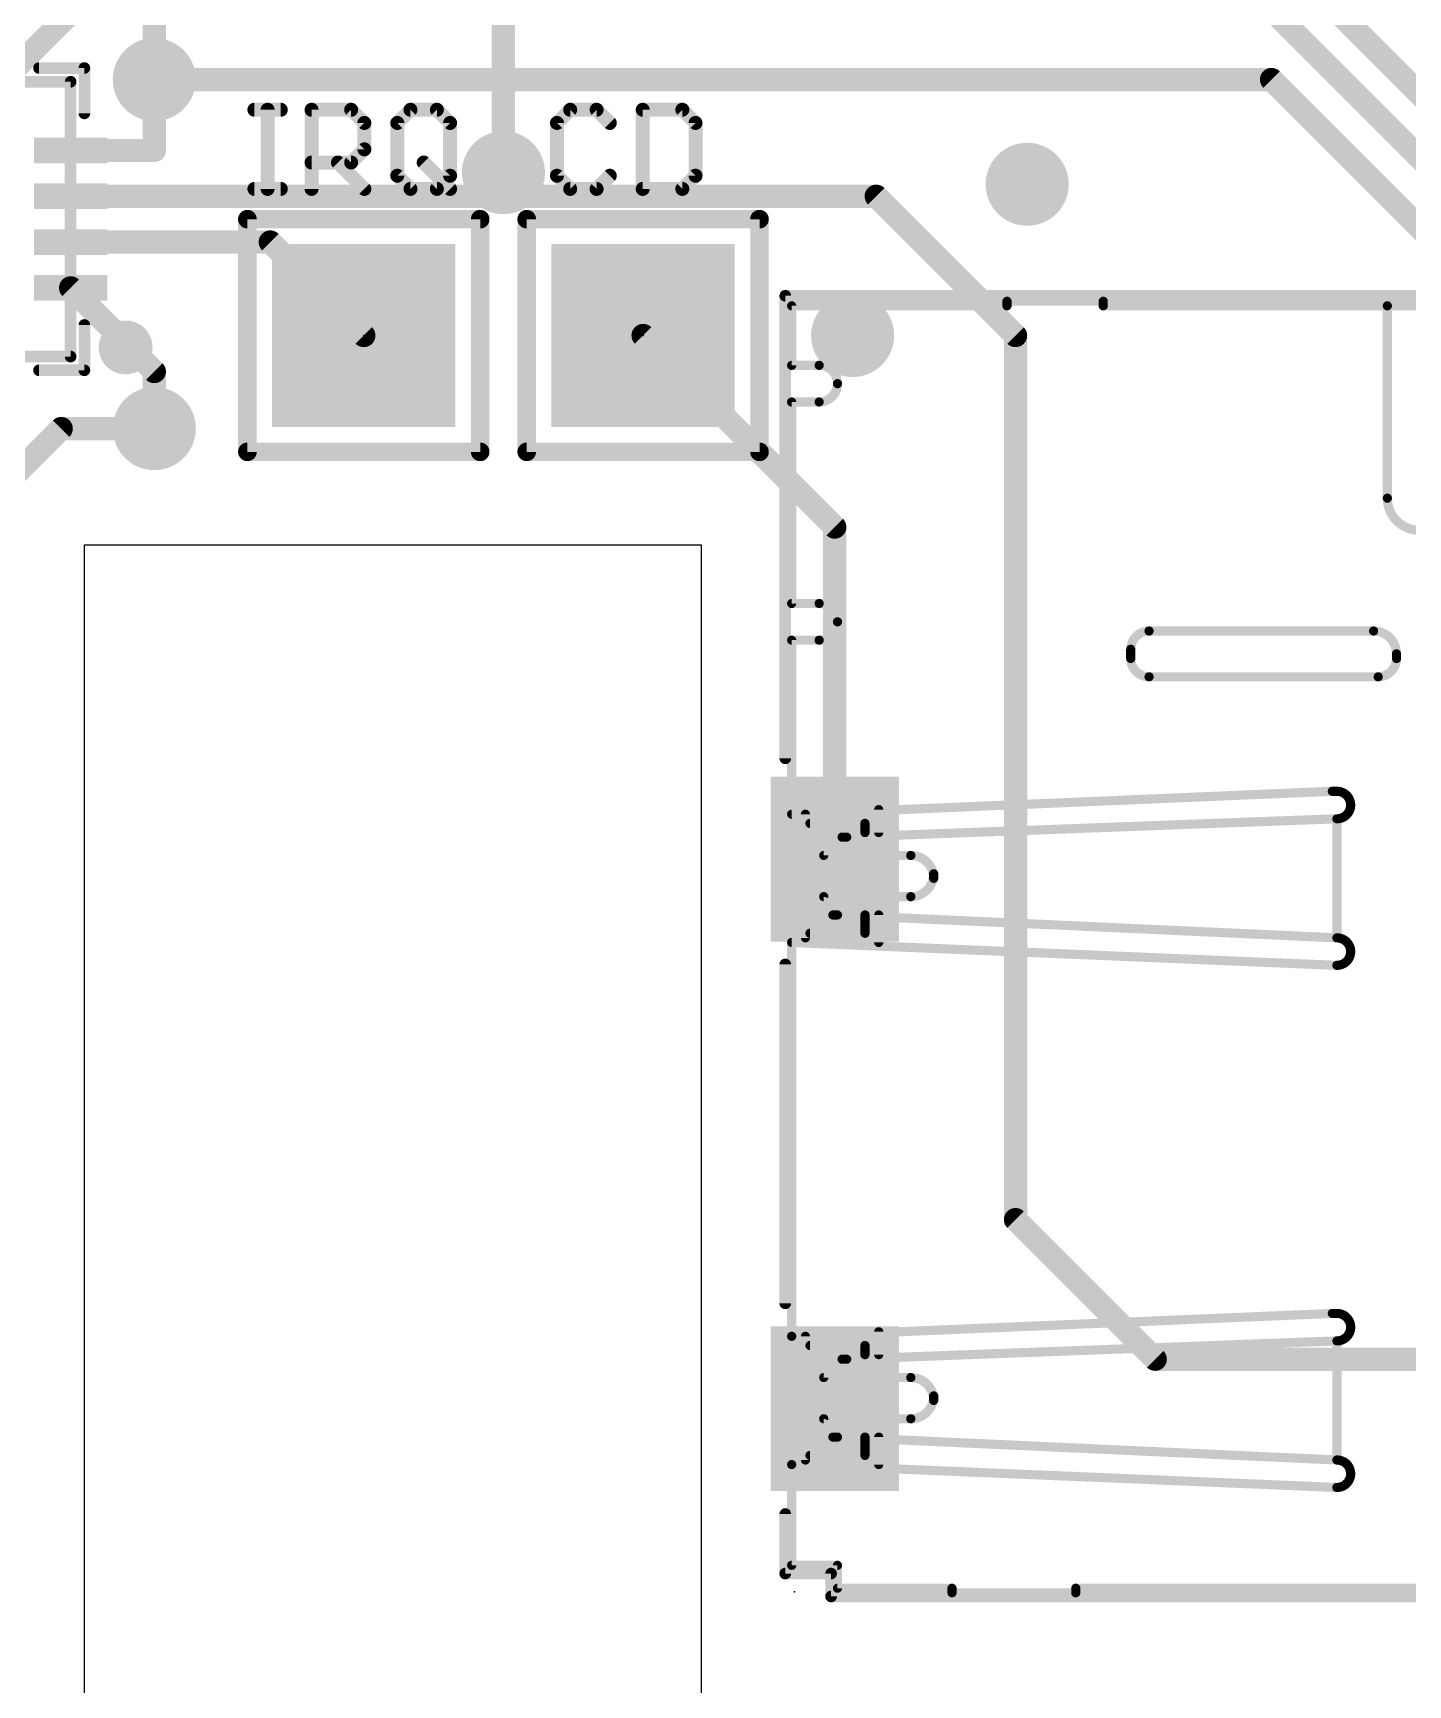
# Model space of a CAD drawing. Extents: x -7.8 to 82.2, y -8.5 to 61.7.
# Drawn here: x 40.59 to 55.59, y 28.96 to 46.99 of the extents above; entities that cross this region are included whole.
import ezdxf

# ---------------------------------------------------------------- set-up
doc = ezdxf.new("R2010")
doc.units = 0
for name, color, linetype in [('1', 12, 'CONTINUOUS'), ('16', 132, 'CONTINUOUS'), ('18', 110, 'CONTINUOUS'), ('20', 53, 'CONTINUOUS'), ('21', 40, 'CONTINUOUS'), ('23', 40, 'CONTINUOUS'), ('51', 253, 'CONTINUOUS')]:
    doc.layers.add(name, color=color, linetype=linetype)

# ---------------------------------------------------------------- blocks, each defined once
blk = doc.blocks.new('RECT')
blk.add_solid([(-0.5, -0.5), (0.5, -0.5), (-0.5, 0.5), (0.5, 0.5)])
blk = doc.blocks.new('ROUNDV')
at = {"const_width": 0.5}
blk.add_lwpolyline([(0, -0.25, 1), (0, 0.25, 1), (0, -0.25)], format="xyb", dxfattribs=at)

msp = doc.modelspace()

# ---------------------------------------------------------------- linework, layer by layer
at = {"layer": '1', "const_width": 0.254}
for points in [[(57.658, 44.384), (51.496, 50.546)], [(57.15, 44.196), (53.594, 47.752)], [(40.247, 46.458), (41.287, 47.498)], [(41.91, 46.482), (41.91, 45.708)], [(54.102, 46.482), (41.91, 46.482)], [(54.102, 46.482), (56.642, 43.942)], [(40.997, 45.708), (41.91, 45.708)], [(45.72, 45.466), (45.72, 45.208)], [(40.997, 45.208), (45.72, 45.208)], [(49.788, 45.208), (45.72, 45.208)], [(51.308, 43.688), (49.788, 45.208)], [(40.997, 44.708), (43.176, 44.708)], [(43.176, 44.708), (44.196, 43.688)], [(41.91, 43.295), (40.997, 44.208)], [(49.335, 41.597), (47.244, 43.688)], [(51.308, 43.688), (51.308, 34.036)], [(41.91, 42.672), (41.91, 43.295)], [(49.335, 37.972), (49.335, 41.597)], [(51.308, 34.036), (52.832, 32.512)], [(52.832, 32.512), (59.395, 32.512)]]:
    msp.add_lwpolyline(points, dxfattribs=at)
at = {"layer": '1', "const_width": 0.127}
for points in [[(41.9735, 46.482, 1), (41.8465, 46.482)], [(41.91, 46.5455, 1), (41.91, 46.4185)], [(54.1469, 46.5269, 1), (54.0571, 46.4371)], [(54.102, 46.4185, 1), (54.102, 46.5455)], [(40.997, 45.7715, 1), (40.997, 45.6445)], [(41.91, 45.6445, 1), (41.91, 45.7715)], [(41.8465, 45.708, 1), (41.9735, 45.708)], [(45.7835, 45.466, 1), (45.6565, 45.466)], [(40.997, 45.2715, 1), (40.997, 45.1445)], [(45.72, 45.2715, 1), (45.72, 45.1445)], [(45.6565, 45.208, 1), (45.7835, 45.208)], [(45.72, 45.1445, 1), (45.72, 45.2715)], [(49.8329, 45.2529, 1), (49.7431, 45.1631)], [(49.788, 45.1445, 1), (49.788, 45.2715)], [(40.997, 44.7715, 1), (40.997, 44.6445)], [(43.2209, 44.7529, 1), (43.1311, 44.6631)], [(43.176, 44.6445, 1), (43.176, 44.7715)], [(41.0419, 44.2529, 1), (40.9521, 44.1631)], [(44.1511, 43.6431, 1), (44.2409, 43.7329)], [(47.2889, 43.7329, 1), (47.1991, 43.6431)], [(51.3715, 43.688, 1), (51.2445, 43.688)], [(51.2631, 43.6431, 1), (51.3529, 43.7329)], [(41.9735, 43.295, 1), (41.8465, 43.295)], [(41.8651, 43.2501, 1), (41.9549, 43.3399)], [(41.8465, 42.672, 1), (41.9735, 42.672)], [(49.3985, 41.597, 1), (49.2715, 41.597)], [(49.2901, 41.5521, 1), (49.3799, 41.6419)], [(49.2715, 37.972, 1), (49.3985, 37.972)], [(51.3529, 34.0809, 1), (51.2631, 33.9911)], [(51.2445, 34.036, 1), (51.3715, 34.036)], [(52.832, 32.5755, 1), (52.832, 32.4485)], [(52.7871, 32.4671, 1), (52.8769, 32.5569)]]:
    msp.add_lwpolyline(points, format="xyb", dxfattribs=at)
at = {"layer": '16', "const_width": 0.254}
for points in [[(45.72, 49.276), (45.72, 45.466)], [(41.91, 48.514), (41.91, 46.482)], [(38.1, 39.878), (40.894, 42.672)], [(40.894, 42.672), (41.91, 42.672)]]:
    msp.add_lwpolyline(points, dxfattribs=at)
at = {"layer": '16', "const_width": 0.127}
for points in [[(41.8465, 46.482, 1), (41.9735, 46.482)], [(45.6565, 45.466, 1), (45.7835, 45.466)], [(40.894, 42.7355, 1), (40.894, 42.6085)], [(40.9389, 42.6271, 1), (40.8491, 42.7169)], [(41.91, 42.6085, 1), (41.91, 42.7355)]]:
    msp.add_lwpolyline(points, format="xyb", dxfattribs=at)
at = {"layer": '20'}
for p, q in [((41.148, 11.176), (41.148, 41.402)), ((41.148, 41.402), (47.879, 41.402)), ((47.879, 41.402), (47.879, 11.176))]:
    msp.add_line(p, q, dxfattribs=at)
at = {"layer": '21'}
for points, const_width in [([(40.652, 46.6398, 1), (40.652, 46.5763)], 0.0635), ([(41.1788, 46.608, 1), (41.1152, 46.608)], 0.0635), ([(41.147, 46.5763, 1), (41.147, 46.6398)], 0.0635), ([(43.0022, 46.1906, 1), (43.0022, 46.1144)], 0.0762), ([(43.1844, 46.1525, 1), (43.1082, 46.1525)], 0.0762), ([(43.2903, 46.1144, 1), (43.2903, 46.1906)], 0.0762), ([(43.664, 46.1525, 1), (43.5878, 46.1525)], 0.0762), ([(43.6259, 46.1906, 1), (43.6259, 46.1144)], 0.0762), ([(44.085, 46.1795, 1), (44.0311, 46.1256)], 0.0762), ([(44.058, 46.1144, 1), (44.058, 46.1906)], 0.0762), ([(44.7055, 46.1906, 1), (44.7055, 46.1144)], 0.0762), ([(44.7324, 46.1256, 1), (44.6785, 46.1795)], 0.0762), ([(45.0205, 46.1795, 1), (44.9666, 46.1256)], 0.0762), ([(44.9936, 46.1144, 1), (44.9936, 46.1906)], 0.0762), ([(46.4483, 46.1906, 1), (46.4483, 46.1144)], 0.0762), ([(46.4752, 46.1256, 1), (46.4213, 46.1795)], 0.0762), ([(46.7633, 46.1795, 1), (46.7094, 46.1256)], 0.0762), ([(46.7364, 46.1144, 1), (46.7364, 46.1906)], 0.0762), ([(47.2778, 46.1525, 1), (47.2016, 46.1525)], 0.0762), ([(47.2397, 46.1906, 1), (47.2397, 46.1144)], 0.0762), ([(47.6988, 46.1795, 1), (47.6449, 46.1256)], 0.0762), ([(47.6719, 46.1144, 1), (47.6719, 46.1906)], 0.0762), ([(41.1152, 46.113, 1), (41.1788, 46.113)], 0.0635), ([(44.2402, 46.0085, 1), (44.164, 46.0085)], 0.0762), ([(44.1752, 45.9815, 1), (44.229, 46.0354)], 0.0762), ([(44.5995, 46.0085, 1), (44.5233, 46.0085)], 0.0762), ([(44.5345, 46.0354, 1), (44.5883, 45.9815)], 0.0762), ([(45.1757, 46.0085, 1), (45.0995, 46.0085)], 0.0762), ([(45.1107, 45.9815, 1), (45.1646, 46.0354)], 0.0762), ([(46.3423, 46.0085, 1), (46.2661, 46.0085)], 0.0762), ([(46.2773, 46.0354, 1), (46.3311, 45.9815)], 0.0762), ([(46.8535, 45.9815, 1), (46.9074, 46.0354)], 0.0762), ([(47.854, 46.0085, 1), (47.7778, 46.0085)], 0.0762), ([(47.789, 45.9815, 1), (47.8429, 46.0354)], 0.0762), ([(43.6259, 45.6144, 1), (43.6259, 45.5382)], 0.0762), ([(43.9409, 45.6033, 1), (43.887, 45.5494)], 0.0762), ([(44.0311, 45.6033, 1), (44.085, 45.5494)], 0.0762), ([(44.058, 45.5382, 1), (44.058, 45.6144)], 0.0762), ([(44.164, 45.7204, 1), (44.2402, 45.7204)], 0.0762), ([(44.229, 45.6934, 1), (44.1752, 45.7473)], 0.0762), ([(44.8765, 45.6033, 1), (44.8226, 45.5494)], 0.0762), ([(44.5883, 45.4592, 1), (44.5345, 45.4053)], 0.0762), ([(44.5233, 45.4323, 1), (44.5995, 45.4323)], 0.0762), ([(45.0995, 45.4323, 1), (45.1757, 45.4323)], 0.0762), ([(45.1646, 45.4053, 1), (45.1107, 45.4592)], 0.0762), ([(46.3311, 45.4592, 1), (46.2773, 45.4053)], 0.0762), ([(46.2661, 45.4323, 1), (46.3423, 45.4323)], 0.0762), ([(46.9074, 45.4053, 1), (46.8535, 45.4592)], 0.0762), ([(47.7778, 45.4323, 1), (47.854, 45.4323)], 0.0762), ([(47.8429, 45.4053, 1), (47.789, 45.4592)], 0.0762), ([(43.0022, 45.3263, 1), (43.0022, 45.2501)], 0.0762), ([(43.1082, 45.2882, 1), (43.1844, 45.2882)], 0.0762), ([(43.2903, 45.2501, 1), (43.2903, 45.3263)], 0.0762), ([(43.5878, 45.2882, 1), (43.664, 45.2882)], 0.0762), ([(44.1752, 45.2613, 1), (44.229, 45.3151)], 0.0762), ([(44.7055, 45.3263, 1), (44.7055, 45.2501)], 0.0762), ([(44.6785, 45.2613, 1), (44.7324, 45.3151)], 0.0762), ([(44.9666, 45.3151, 1), (45.0205, 45.2613)], 0.0762), ([(44.9936, 45.2501, 1), (44.9936, 45.3263)], 0.0762), ([(45.1107, 45.2613, 1), (45.1646, 45.3151)], 0.0762), ([(46.4483, 45.3263, 1), (46.4483, 45.2501)], 0.0762), ([(46.4213, 45.2613, 1), (46.4752, 45.3151)], 0.0762), ([(46.7094, 45.3151, 1), (46.7633, 45.2613)], 0.0762), ([(46.7364, 45.2501, 1), (46.7364, 45.3263)], 0.0762), ([(47.2397, 45.3263, 1), (47.2397, 45.2501)], 0.0762), ([(47.2016, 45.2882, 1), (47.2778, 45.2882)], 0.0762), ([(47.6449, 45.3151, 1), (47.6988, 45.2613)], 0.0762), ([(47.6719, 45.2501, 1), (47.6719, 45.3263)], 0.0762), ([(42.926, 45.0088, 1), (42.926, 44.9072)], 0.1016), ([(42.9768, 44.958, 1), (42.8752, 44.958)], 0.1016), ([(45.5168, 44.958, 1), (45.4152, 44.958)], 0.1016), ([(45.466, 44.9072, 1), (45.466, 45.0088)], 0.1016), ([(45.974, 45.0088, 1), (45.974, 44.9072)], 0.1016), ([(46.0248, 44.958, 1), (45.9232, 44.958)], 0.1016), ([(48.5648, 44.958, 1), (48.4632, 44.958)], 0.1016), ([(48.514, 44.9072, 1), (48.514, 45.0088)], 0.1016), ([(48.8268, 44.122, 1), (48.7632, 44.122)], 0.0635), ([(48.795, 44.1538, 1), (48.795, 44.0902)], 0.0635), ([(41.1788, 43.803, 1), (41.1152, 43.803)], 0.0635), ([(41.597, 43.4166, 1), (41.597, 43.6994, 1), (41.597, 43.4166)], 0.3048), ([(40.652, 43.3398, 1), (40.652, 43.2762)], 0.0635), ([(41.1152, 43.308, 1), (41.1788, 43.308)], 0.0635), ([(41.147, 43.2762, 1), (41.147, 43.3398)], 0.0635), ([(42.926, 42.4688, 1), (42.926, 42.3672)], 0.1016), ([(42.8752, 42.418, 1), (42.9768, 42.418)], 0.1016), ([(45.4152, 42.418, 1), (45.5168, 42.418)], 0.1016), ([(45.466, 42.3672, 1), (45.466, 42.4688)], 0.1016), ([(45.974, 42.4688, 1), (45.974, 42.3672)], 0.1016), ([(45.9232, 42.418, 1), (46.0248, 42.418)], 0.1016), ([(48.4632, 42.418, 1), (48.5648, 42.418)], 0.1016), ([(48.514, 42.3672, 1), (48.514, 42.4688)], 0.1016), ([(48.7632, 39.072, 1), (48.8268, 39.072)], 0.0635), ([(48.8268, 36.822, 1), (48.7632, 36.822)], 0.0635), ([(48.7632, 33.122, 1), (48.8268, 33.122)], 0.0635), ([(48.8268, 30.822, 1), (48.7632, 30.822)], 0.0635), ([(48.7632, 30.172, 1), (48.8268, 30.172)], 0.0635), ([(48.795, 30.2037, 1), (48.795, 30.1403)], 0.0635), ([(49.3268, 30.172, 1), (49.2632, 30.172)], 0.0635), ([(49.295, 30.1403, 1), (49.295, 30.2037)], 0.0635), ([(49.2632, 29.922, 1), (49.3268, 29.922)], 0.0635), ([(49.295, 29.9537, 1), (49.295, 29.8903)], 0.0635)]:
    msp.add_lwpolyline(points, format="xyb", dxfattribs=dict(at, const_width=const_width))
for points, const_width in [([(41.147, 46.608), (40.652, 46.608)], 0.127), ([(41.147, 46.113), (41.147, 46.608)], 0.127), ([(43.0022, 46.1525), (43.2903, 46.1525)], 0.1524), ([(43.1463, 45.2882), (43.1463, 46.1525)], 0.1524), ([(43.6259, 45.2882), (43.6259, 46.1525)], 0.1524), ([(43.6259, 46.1525), (44.058, 46.1525)], 0.1524), ([(44.058, 46.1525), (44.2021, 46.0085)], 0.1524), ([(44.5614, 46.0085), (44.7055, 46.1525)], 0.1524), ([(44.7055, 46.1525), (44.9936, 46.1525)], 0.1524), ([(44.9936, 46.1525), (45.1376, 46.0085)], 0.1524), ([(46.4483, 46.1525), (46.3042, 46.0085)], 0.1524), ([(46.7364, 46.1525), (46.4483, 46.1525)], 0.1524), ([(46.8804, 46.0085), (46.7364, 46.1525)], 0.1524), ([(47.2397, 46.1525), (47.2397, 45.2882)], 0.1524), ([(47.6719, 46.1525), (47.2397, 46.1525)], 0.1524), ([(47.8159, 46.0085), (47.6719, 46.1525)], 0.1524), ([(44.2021, 46.0085), (44.2021, 45.7204)], 0.1524), ([(44.5614, 45.4323), (44.5614, 46.0085)], 0.1524), ([(45.1376, 46.0085), (45.1376, 45.4323)], 0.1524), ([(46.3042, 46.0085), (46.3042, 45.4323)], 0.1524), ([(47.8159, 45.4323), (47.8159, 46.0085)], 0.1524), ([(44.058, 45.5763), (43.6259, 45.5763)], 0.1524), ([(43.914, 45.5763), (44.2021, 45.2882)], 0.1524), ([(44.2021, 45.7204), (44.058, 45.5763)], 0.1524), ([(44.8495, 45.5763), (45.1376, 45.2882)], 0.1524), ([(44.7055, 45.2882), (44.5614, 45.4323)], 0.1524), ([(45.1376, 45.4323), (44.9936, 45.2882)], 0.1524), ([(46.3042, 45.4323), (46.4483, 45.2882)], 0.1524), ([(46.7364, 45.2882), (46.8804, 45.4323)], 0.1524), ([(47.6719, 45.2882), (47.8159, 45.4323)], 0.1524), ([(43.0022, 45.2882), (43.2903, 45.2882)], 0.1524), ([(44.9936, 45.2882), (44.7055, 45.2882)], 0.1524), ([(46.4483, 45.2882), (46.7364, 45.2882)], 0.1524), ([(47.2397, 45.2882), (47.6719, 45.2882)], 0.1524), ([(42.926, 44.958), (45.466, 44.958)], 0.2032), ([(42.926, 42.418), (42.926, 44.958)], 0.2032), ([(45.466, 44.958), (45.466, 42.418)], 0.2032), ([(45.974, 44.958), (48.514, 44.958)], 0.2032), ([(45.974, 42.418), (45.974, 44.958)], 0.2032), ([(48.514, 44.958), (48.514, 42.418)], 0.2032), ([(48.795, 39.072), (48.795, 44.122)], 0.127), ([(48.795, 44.122), (62.145, 44.122)], 0.127), ([(41.147, 43.308), (41.147, 43.803)], 0.127), ([(40.652, 43.308), (41.147, 43.308)], 0.127), ([(45.466, 42.418), (42.926, 42.418)], 0.2032), ([(48.514, 42.418), (45.974, 42.418)], 0.2032), ([(48.795, 33.122), (48.795, 36.822)], 0.127), ([(48.795, 30.822), (48.795, 30.172)], 0.127), ([(48.795, 30.172), (49.295, 30.172)], 0.127), ([(49.295, 30.172), (49.295, 29.922)], 0.127), ([(49.295, 29.922), (61.245, 29.922)], 0.127)]:
    msp.add_lwpolyline(points, dxfattribs=dict(at, const_width=const_width))
at = {"layer": '23'}
for p in [(44.196, 43.688), (47.244, 43.688), (48.895, 29.972)]:
    msp.add_point(p, dxfattribs=at)
at = {"layer": '51'}
for points, const_width in [([(37.997, 46.458), (40.997, 46.458)], 0.127), ([(40.997, 46.458), (40.997, 43.458)], 0.127), ([(48.865, 44.012), (48.865, 43.362)], 0.1), ([(51.215, 44.012), (48.865, 44.012)], 0.1), ([(52.265, 44.062), (51.215, 44.062)], 0.1), ([(51.215, 44.062), (51.215, 44.012)], 0.1), ([(52.265, 44.012), (52.265, 44.062)], 0.1), ([(55.365, 44.012), (52.265, 44.012)], 0.1), ([(56.415, 44.012), (55.365, 44.012)], 0.1), ([(55.365, 41.912), (55.365, 44.012)], 0.1), ([(40.997, 43.458), (37.997, 43.458)], 0.127), ([(48.865, 43.362), (49.165, 43.362)], 0.1), ([(49.165, 42.962), (48.865, 42.962)], 0.1), ([(48.865, 42.962), (48.865, 40.762)], 0.1), ([(48.865, 40.762), (49.165, 40.762)], 0.1), ([(49.165, 40.362), (48.865, 40.362)], 0.1), ([(48.865, 40.362), (48.865, 32.762)], 0.1), ([(52.765, 40.462), (55.215, 40.462)], 0.1), ([(52.565, 40.162), (52.565, 40.262)], 0.1), ([(55.465, 40.212), (55.465, 40.162)], 0.1), ([(55.265, 39.962), (52.765, 39.962)], 0.1), ([(48.865, 38.462), (54.765, 38.712)], 0.1), ([(54.765, 38.712), (54.815, 38.712)], 0.1), ([(49.015, 37.112), (49.015, 38.462)], 0.1), ([(54.815, 38.412), (49.465, 38.212)], 0.1), ([(49.815, 38.262), (49.815, 38.512)], 0.1), ([(54.815, 37.112), (54.815, 38.412)], 0.1), ([(49.665, 38.362), (49.065, 38.362)], 0.1), ([(49.465, 38.212), (49.415, 38.212)], 0.1), ([(49.665, 38.262), (49.665, 38.362)], 0.1), ([(49.215, 38.012), (50.165, 38.012)], 0.1), ([(50.415, 37.762), (50.415, 37.812)], 0.1), ([(50.165, 37.562), (49.215, 37.562)], 0.1), ([(49.315, 37.362), (49.365, 37.362)], 0.1), ([(49.365, 37.362), (54.815, 37.112)], 0.1), ([(49.665, 37.362), (49.665, 37.162)], 0.1), ([(49.815, 37.362), (49.815, 37.062)], 0.1), ([(49.665, 37.162), (49.065, 37.162)], 0.1), ([(54.815, 36.812), (48.865, 37.062)], 0.1), ([(48.865, 32.762), (54.765, 33.012)], 0.1), ([(54.765, 33.012), (54.815, 33.012)], 0.1), ([(49.815, 32.562), (49.815, 32.812)], 0.1), ([(48.865, 32.762), (48.865, 31.362)], 0.1), ([(49.015, 31.412), (49.015, 32.762)], 0.1), ([(49.665, 32.662), (49.065, 32.662)], 0.1), ([(54.815, 32.712), (49.465, 32.512)], 0.1), ([(49.665, 32.562), (49.665, 32.662)], 0.1), ([(54.815, 31.412), (54.815, 32.712)], 0.1), ([(49.465, 32.512), (49.415, 32.512)], 0.1), ([(49.215, 32.312), (50.165, 32.312)], 0.1), ([(50.415, 32.062), (50.415, 32.112)], 0.1), ([(50.165, 31.862), (49.215, 31.862)], 0.1), ([(49.315, 31.662), (49.365, 31.662)], 0.1), ([(49.365, 31.662), (54.815, 31.412)], 0.1), ([(49.665, 31.662), (49.665, 31.462)], 0.1), ([(49.815, 31.662), (49.815, 31.362)], 0.1), ([(48.865, 31.362), (48.865, 30.262)], 0.1), ([(54.815, 31.112), (48.865, 31.362)], 0.1), ([(49.665, 31.462), (49.065, 31.462)], 0.1), ([(48.865, 30.262), (49.365, 30.262)], 0.1), ([(49.365, 30.262), (49.365, 30.012)], 0.1), ([(49.365, 30.012), (50.615, 30.012)], 0.1), ([(50.615, 30.012), (50.615, 29.962)], 0.1), ([(50.615, 29.962), (51.965, 29.962)], 0.1), ([(51.965, 29.962), (51.965, 30.012)], 0.1), ([(51.965, 30.012), (57.015, 30.012)], 0.1)]:
    msp.add_lwpolyline(points, dxfattribs=dict(at, const_width=const_width))
for points, const_width in [([(41.0288, 46.458, 1), (40.9652, 46.458)], 0.0635), ([(40.997, 46.4263, 1), (40.997, 46.4898)], 0.0635), ([(48.89, 44.012, 1), (48.84, 44.012)], 0.05), ([(48.865, 44.037, 1), (48.865, 43.987)], 0.05), ([(51.215, 44.087, 1), (51.215, 44.037)], 0.05), ([(51.24, 44.062, 1), (51.19, 44.062)], 0.05), ([(51.19, 44.012, 1), (51.24, 44.012)], 0.05), ([(51.215, 43.987, 1), (51.215, 44.037)], 0.05), ([(52.29, 44.062, 1), (52.24, 44.062)], 0.05), ([(52.265, 44.037, 1), (52.265, 43.987)], 0.05), ([(52.24, 44.012, 1), (52.29, 44.012)], 0.05), ([(52.265, 44.037, 1), (52.265, 44.087)], 0.05), ([(55.365, 44.037, 1), (55.365, 43.987)], 0.05), ([(55.39, 44.012, 1), (55.34, 44.012)], 0.05), ([(55.365, 43.987, 1), (55.365, 44.037)], 0.05), ([(40.9652, 43.458, 1), (41.0288, 43.458)], 0.0635), ([(40.997, 43.4263, 1), (40.997, 43.4898)], 0.0635), ([(48.865, 43.387, 1), (48.865, 43.337)], 0.05), ([(48.84, 43.362, 1), (48.89, 43.362)], 0.05), ([(49.365, 43.162, 0.4142), (49.165, 43.362)], 0.1), ([(49.165, 43.387, 1), (49.165, 43.337)], 0.05), ([(49.165, 43.337, 1), (49.165, 43.387)], 0.05), ([(49.165, 42.962, 0.4142), (49.365, 43.162)], 0.1), ([(49.39, 43.162, 1), (49.34, 43.162)], 0.05), ([(49.34, 43.162, 1), (49.39, 43.162)], 0.05), ([(48.865, 42.987, 1), (48.865, 42.937)], 0.05), ([(48.89, 42.962, 1), (48.84, 42.962)], 0.05), ([(49.165, 42.987, 1), (49.165, 42.937)], 0.05), ([(49.165, 42.937, 1), (49.165, 42.987)], 0.05), ([(55.365, 41.912, 0.4142), (55.715, 41.562)], 0.1), ([(55.39, 41.912, 1), (55.34, 41.912)], 0.05), ([(55.34, 41.912, 1), (55.39, 41.912)], 0.05), ([(48.865, 40.787, 1), (48.865, 40.737)], 0.05), ([(48.84, 40.762, 1), (48.89, 40.762)], 0.05), ([(49.365, 40.562, 0.4142), (49.165, 40.762)], 0.1), ([(49.165, 40.787, 1), (49.165, 40.737)], 0.05), ([(49.165, 40.737, 1), (49.165, 40.787)], 0.05), ([(49.165, 40.362, 0.4142), (49.365, 40.562)], 0.1), ([(49.39, 40.562, 1), (49.34, 40.562)], 0.05), ([(49.34, 40.562, 1), (49.39, 40.562)], 0.05), ([(48.865, 40.387, 1), (48.865, 40.337)], 0.05), ([(48.89, 40.362, 1), (48.84, 40.362)], 0.05), ([(49.165, 40.387, 1), (49.165, 40.337)], 0.05), ([(49.165, 40.337, 1), (49.165, 40.387)], 0.05), ([(52.765, 40.462, 0.4142), (52.565, 40.262)], 0.1), ([(52.765, 40.487, 1), (52.765, 40.437)], 0.05), ([(52.765, 40.437, 1), (52.765, 40.487)], 0.05), ([(55.465, 40.212, 0.4142), (55.215, 40.462)], 0.1), ([(55.215, 40.487, 1), (55.215, 40.437)], 0.05), ([(55.215, 40.437, 1), (55.215, 40.487)], 0.05), ([(52.59, 40.262, 1), (52.54, 40.262)], 0.05), ([(52.54, 40.262, 1), (52.59, 40.262)], 0.05), ([(55.49, 40.212, 1), (55.44, 40.212)], 0.05), ([(55.44, 40.212, 1), (55.49, 40.212)], 0.05), ([(52.565, 40.162, 0.4142), (52.765, 39.962)], 0.1), ([(52.59, 40.162, 1), (52.54, 40.162)], 0.05), ([(52.54, 40.162, 1), (52.59, 40.162)], 0.05), ([(55.265, 39.962, 0.4142), (55.465, 40.162)], 0.1), ([(55.49, 40.162, 1), (55.44, 40.162)], 0.05), ([(55.44, 40.162, 1), (55.49, 40.162)], 0.05), ([(52.765, 39.987, 1), (52.765, 39.937)], 0.05), ([(52.765, 39.937, 1), (52.765, 39.987)], 0.05), ([(55.265, 39.987, 1), (55.265, 39.937)], 0.05), ([(55.265, 39.937, 1), (55.265, 39.987)], 0.05), ([(54.765, 38.737, 1), (54.765, 38.687)], 0.05), ([(54.7661, 38.687, 1), (54.7639, 38.737)], 0.05), ([(54.965, 38.562, 0.4142), (54.815, 38.712)], 0.1), ([(54.815, 38.737, 1), (54.815, 38.687)], 0.05), ([(54.815, 38.412, 0.4142), (54.965, 38.562)], 0.1), ([(54.815, 38.687, 1), (54.815, 38.737)], 0.05), ([(54.99, 38.562, 1), (54.94, 38.562)], 0.05), ([(48.8639, 38.487, 1), (48.8661, 38.437)], 0.05), ([(49.04, 38.462, 1), (48.99, 38.462)], 0.05), ([(49.84, 38.512, 1), (49.79, 38.512)], 0.05), ([(54.815, 38.437, 1), (54.815, 38.387)], 0.05), ([(54.84, 38.412, 1), (54.79, 38.412)], 0.05), ([(54.8159, 38.387, 1), (54.8141, 38.437)], 0.05), ([(54.94, 38.562, 1), (54.99, 38.562)], 0.05), ([(49.065, 38.387, 1), (49.065, 38.337)], 0.05), ([(49.415, 38.212, 0.4142), (49.215, 38.012)], 0.1), ([(49.415, 38.237, 1), (49.415, 38.187)], 0.05), ([(49.415, 38.187, 1), (49.415, 38.237)], 0.05), ([(49.4641, 38.237, 1), (49.4659, 38.187)], 0.05), ([(49.465, 38.187, 1), (49.465, 38.237)], 0.05), ([(49.69, 38.362, 1), (49.64, 38.362)], 0.05), ([(49.64, 38.262, 1), (49.69, 38.262)], 0.05), ([(49.665, 38.337, 1), (49.665, 38.387)], 0.05), ([(49.79, 38.262, 1), (49.84, 38.262)], 0.05), ([(49.215, 38.037, 1), (49.215, 37.987)], 0.05), ([(50.415, 37.762, 0.4142), (50.165, 38.012)], 0.1), ([(50.165, 38.037, 1), (50.165, 37.987)], 0.05), ([(50.165, 37.987, 1), (50.165, 38.037)], 0.05), ([(49.19, 38.012, 1), (49.24, 38.012)], 0.05), ([(50.165, 37.562, 0.4142), (50.415, 37.812)], 0.1), ([(50.44, 37.812, 1), (50.39, 37.812)], 0.05), ([(50.44, 37.812, 1), (50.39, 37.812)], 0.05), ([(50.39, 37.762, 1), (50.44, 37.762)], 0.05), ([(50.39, 37.762, 1), (50.44, 37.762)], 0.05), ([(49.215, 37.562, 0.4142), (49.315, 37.362)], 0.1), ([(49.215, 37.587, 1), (49.215, 37.537)], 0.05), ([(49.2387, 37.5541, 1), (49.1913, 37.5699)], 0.05), ([(50.165, 37.587, 1), (50.165, 37.537)], 0.05), ([(50.165, 37.537, 1), (50.165, 37.587)], 0.05), ([(49.315, 37.387, 1), (49.315, 37.337)], 0.05), ([(49.3071, 37.3383, 1), (49.3229, 37.3857)], 0.05), ([(49.3661, 37.387, 1), (49.3639, 37.337)], 0.05), ([(49.365, 37.337, 1), (49.365, 37.387)], 0.05), ([(49.69, 37.362, 1), (49.64, 37.362)], 0.05), ([(49.84, 37.362, 1), (49.79, 37.362)], 0.05), ([(49.065, 37.187, 1), (49.065, 37.137)], 0.05), ([(49.64, 37.162, 1), (49.69, 37.162)], 0.05), ([(49.665, 37.137, 1), (49.665, 37.187)], 0.05), ([(54.965, 36.962, 0.4142), (54.815, 37.112)], 0.1), ([(54.815, 37.137, 1), (54.815, 37.087)], 0.05), ([(54.8139, 37.087, 1), (54.8161, 37.137)], 0.05), ([(48.866, 37.087, 1), (48.864, 37.037)], 0.05), ([(48.99, 37.112, 1), (49.04, 37.112)], 0.05), ([(49.79, 37.062, 1), (49.84, 37.062)], 0.05), ([(54.79, 37.112, 1), (54.84, 37.112)], 0.05), ([(54.815, 36.812, 0.4142), (54.965, 36.962)], 0.1), ([(54.99, 36.962, 1), (54.94, 36.962)], 0.05), ([(54.94, 36.962, 1), (54.99, 36.962)], 0.05), ([(54.815, 36.837, 1), (54.815, 36.787)], 0.05), ([(54.814, 36.787, 1), (54.816, 36.837)], 0.05), ([(54.765, 33.037, 1), (54.765, 32.987)], 0.05), ([(54.7661, 32.987, 1), (54.7639, 33.037)], 0.05), ([(54.965, 32.862, 0.4142), (54.815, 33.012)], 0.1), ([(54.815, 33.037, 1), (54.815, 32.987)], 0.05), ([(54.815, 32.987, 1), (54.815, 33.037)], 0.05), ([(49.84, 32.812, 1), (49.79, 32.812)], 0.05), ([(54.815, 32.712, 0.4142), (54.965, 32.862)], 0.1), ([(54.99, 32.862, 1), (54.94, 32.862)], 0.05), ([(54.94, 32.862, 1), (54.99, 32.862)], 0.05), ([(48.89, 32.762, 1), (48.84, 32.762)], 0.05), ([(48.8639, 32.787, 1), (48.8661, 32.737)], 0.05), ([(48.84, 32.762, 1), (48.89, 32.762)], 0.05), ([(49.04, 32.762, 1), (48.99, 32.762)], 0.05), ([(49.065, 32.687, 1), (49.065, 32.637)], 0.05), ([(49.69, 32.662, 1), (49.64, 32.662)], 0.05), ([(49.665, 32.637, 1), (49.665, 32.687)], 0.05), ([(54.815, 32.737, 1), (54.815, 32.687)], 0.05), ([(54.84, 32.712, 1), (54.79, 32.712)], 0.05), ([(54.8159, 32.687, 1), (54.8141, 32.737)], 0.05), ([(49.415, 32.512, 0.4142), (49.215, 32.312)], 0.1), ([(49.415, 32.537, 1), (49.415, 32.487)], 0.05), ([(49.415, 32.487, 1), (49.415, 32.537)], 0.05), ([(49.4641, 32.537, 1), (49.4659, 32.487)], 0.05), ([(49.465, 32.487, 1), (49.465, 32.537)], 0.05), ([(49.64, 32.562, 1), (49.69, 32.562)], 0.05), ([(49.79, 32.562, 1), (49.84, 32.562)], 0.05), ([(49.215, 32.337, 1), (49.215, 32.287)], 0.05), ([(49.19, 32.312, 1), (49.24, 32.312)], 0.05), ([(50.415, 32.062, 0.4142), (50.165, 32.312)], 0.1), ([(50.165, 32.337, 1), (50.165, 32.287)], 0.05), ([(50.165, 32.287, 1), (50.165, 32.337)], 0.05), ([(50.165, 31.862, 0.4142), (50.415, 32.112)], 0.1), ([(50.44, 32.112, 1), (50.39, 32.112)], 0.05), ([(50.44, 32.112, 1), (50.39, 32.112)], 0.05), ([(50.39, 32.062, 1), (50.44, 32.062)], 0.05), ([(50.39, 32.062, 1), (50.44, 32.062)], 0.05), ([(49.215, 31.862, 0.4142), (49.315, 31.662)], 0.1), ([(49.215, 31.887, 1), (49.215, 31.837)], 0.05), ([(49.2387, 31.8541, 1), (49.1913, 31.8699)], 0.05), ([(50.165, 31.887, 1), (50.165, 31.837)], 0.05), ([(50.165, 31.837, 1), (50.165, 31.887)], 0.05), ([(49.315, 31.687, 1), (49.315, 31.637)], 0.05), ([(49.3071, 31.6383, 1), (49.3229, 31.6857)], 0.05), ([(49.3661, 31.687, 1), (49.3639, 31.637)], 0.05), ([(49.365, 31.637, 1), (49.365, 31.687)], 0.05), ([(49.69, 31.662, 1), (49.64, 31.662)], 0.05), ([(49.84, 31.662, 1), (49.79, 31.662)], 0.05), ([(48.89, 31.362, 1), (48.84, 31.362)], 0.05), ([(48.866, 31.387, 1), (48.864, 31.337)], 0.05), ([(48.84, 31.362, 1), (48.89, 31.362)], 0.05), ([(48.99, 31.412, 1), (49.04, 31.412)], 0.05), ([(49.065, 31.487, 1), (49.065, 31.437)], 0.05), ([(49.64, 31.462, 1), (49.69, 31.462)], 0.05), ([(49.665, 31.437, 1), (49.665, 31.487)], 0.05), ([(49.79, 31.362, 1), (49.84, 31.362)], 0.05), ([(54.965, 31.262, 0.4142), (54.815, 31.412)], 0.1), ([(54.815, 31.437, 1), (54.815, 31.387)], 0.05), ([(54.79, 31.412, 1), (54.84, 31.412)], 0.05), ([(54.8139, 31.387, 1), (54.8161, 31.437)], 0.05), ([(54.815, 31.112, 0.4142), (54.965, 31.262)], 0.1), ([(54.99, 31.262, 1), (54.94, 31.262)], 0.05), ([(54.94, 31.262, 1), (54.99, 31.262)], 0.05), ([(54.815, 31.137, 1), (54.815, 31.087)], 0.05), ([(54.814, 31.087, 1), (54.816, 31.137)], 0.05), ([(48.865, 30.287, 1), (48.865, 30.237)], 0.05), ([(49.39, 30.262, 1), (49.34, 30.262)], 0.05), ([(49.365, 30.237, 1), (49.365, 30.287)], 0.05), ([(48.84, 30.262, 1), (48.89, 30.262)], 0.05), ([(49.365, 30.037, 1), (49.365, 29.987)], 0.05), ([(49.34, 30.012, 1), (49.39, 30.012)], 0.05), ([(50.64, 30.012, 1), (50.59, 30.012)], 0.05), ([(50.615, 29.987, 1), (50.615, 29.937)], 0.05), ([(50.59, 29.962, 1), (50.64, 29.962)], 0.05), ([(50.615, 29.987, 1), (50.615, 30.037)], 0.05), ([(51.99, 30.012, 1), (51.94, 30.012)], 0.05), ([(51.965, 30.037, 1), (51.965, 29.987)], 0.05), ([(51.94, 29.962, 1), (51.99, 29.962)], 0.05), ([(51.965, 29.937, 1), (51.965, 29.987)], 0.05)]:
    msp.add_lwpolyline(points, format="xyb", dxfattribs=dict(at, const_width=const_width))

# ---------------------------------------------------------------- block references
at = {"layer": '1', "rotation": 180}
for p, xscale, yscale in [((40.997, 45.708), 0.8, 0.28), ((40.997, 45.208), 0.8, 0.28), ((40.997, 44.708), 0.8, 0.28), ((40.997, 44.208), 0.8, 0.28), ((49.335, 37.972), 1.4, 1.8), ((49.335, 31.972), 1.4, 1.8)]:
    msp.add_blockref('RECT', p, dxfattribs=dict(at, xscale=xscale, yscale=yscale))
at = {"layer": '1', "xscale": 2, "yscale": 2}
for p in [(44.196, 43.688), (47.244, 43.688)]:
    msp.add_blockref('RECT', p, dxfattribs=at)
at = {"layer": '18', "xscale": 0.9064, "yscale": 0.9064}
for p in [(41.91, 46.482), (41.91, 46.482), (45.72, 45.466), (45.72, 45.466), (51.435, 45.339), (51.435, 45.339), (49.53, 43.688), (49.53, 43.688), (41.91, 42.672), (41.91, 42.672)]:
    msp.add_blockref('ROUNDV', p, dxfattribs=at)

doc.saveas('drawing.dxf')
